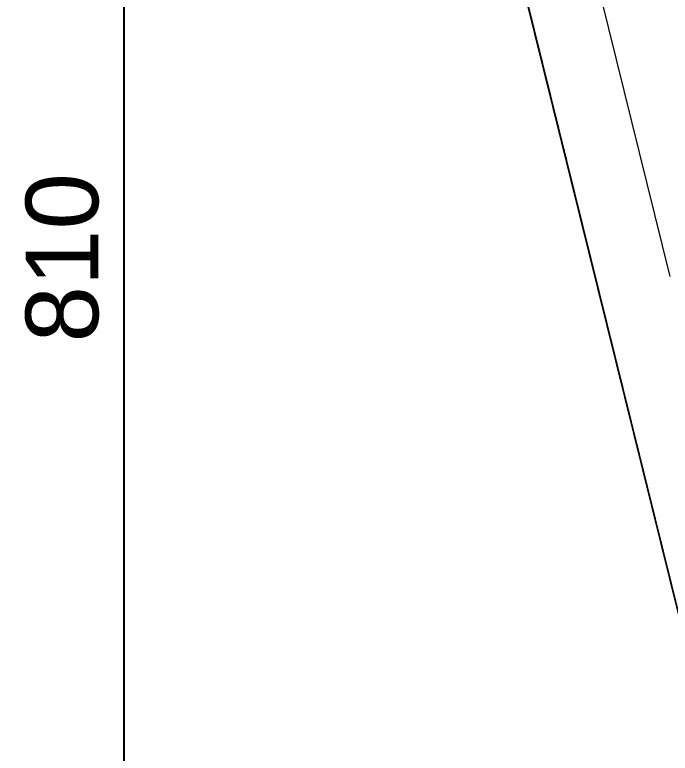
# Model space of a CAD drawing. Header units: millimetres. Extents: x -779 to 3049, y 55 to 2500.
# Drawn here: x 845.4 to 1116, y 1830.4 to 2135.1 of the extents above; entities that cross this region are included whole.
import ezdxf

# ---------------------------------------------------------------- set-up
doc = ezdxf.new("R2010")
doc.units = ezdxf.units.MM
doc.layers.add('ZANO_R', color=7, linetype='Continuous', lineweight=0)
doc.layers.add('ZANO_W', color=1, linetype='Continuous', lineweight=0)
doc.styles.add('Arial', font='arial.ttf')
doc.styles.get("Standard").update_dxf_attribs({"font": 'ARIALUNI.TTF'})
doc.dimstyles.new('pl i ang', dxfattribs={"dimtxt": 50, "dimasz": 50, "dimexe": 1.25, "dimexo": 0.625, "dimgap": 10, "dimtad": 1, "dimtoh": 1, "dimtxsty": 'Standard', "dimcen": 2.5, "dimclrd": 1, "dimclre": 1, "dimclrt": 1, "dimadec": 0, "dimazin": 0, "dimtfac": 1, "dimtmove": 0, "dimatfit": 3, "dimfxl": 1, "dimarcsym": 1})

# ---------------------------------------------------------------- blocks, each defined once
blk = doc.blocks.new('*D387')
at = {"layer": 'ZANO_W', "color": 1, "lineweight": -2}
for p, q in [((980.27, 2439.89), (880.41, 2439.89)), ((890.41, 2409.89), (890.41, 1659.76)), ((964.36, 1629.76), (880.41, 1629.76))]:
    blk.add_line(p, q, dxfattribs=at)
at = {"layer": 'ZANO_W', "color": 1}
for points in [[(895.41, 2409.89), (885.41, 2409.89), (890.41, 2439.89)], [(885.41, 1659.76), (895.41, 1659.76), (890.41, 1629.76)]]:
    blk.add_solid(points, dxfattribs=at)
at = {"layer": 'ZANO_W', "color": 1, "insert": (865.09, 2034.83), "char_height": 30, "attachment_point": 5, "rotation": 90, "style": 'Arial'}
blk.add_mtext('810', dxfattribs=at)
blk = doc.blocks.new('*D388')
at = {"layer": 'ZANO_W', "color": 1, "lineweight": -2}
for p, q in [((1098.91, 2242.71), (1098.91, 2159.05)), ((1542.08, 2012.95), (1542.08, 2179.05)), ((1128.91, 2169.05), (1512.08, 2169.05))]:
    blk.add_line(p, q, dxfattribs=at)
at = {"layer": 'ZANO_W', "color": 1}
for points in [[(1128.91, 2174.05), (1128.91, 2164.05), (1098.91, 2169.05)], [(1512.08, 2164.05), (1512.08, 2174.05), (1542.08, 2169.05)]]:
    blk.add_solid(points, dxfattribs=at)
at = {"layer": 'ZANO_W', "color": 1, "insert": (1320.49, 2194.37), "char_height": 30, "attachment_point": 5, "style": 'Arial'}
blk.add_mtext('443', dxfattribs=at)

msp = doc.modelspace()

# ---------------------------------------------------------------- linework, layer by layer
at = {"layer": 'ZANO_R'}
for p, q in [((1126.63, 1858.61), (1026.46, 2263.48)), ((1125.57, 1863.76), (1026.68, 2263.45)), ((1116.05, 2027.14), (1062.15, 2245))]:
    msp.add_line(p, q, dxfattribs=at)

# ---------------------------------------------------------------- dimensions: what is measured, and where the dimension line sits
at = {"layer": 'ZANO_W'}
dim = msp.add_linear_dim(base=(890.41, 1629.76), p1=(990.27, 2439.89), p2=(974.36, 1629.76), angle=90, dimstyle='pl i ang', override={"dimtxt": 30, "dimasz": 30, "dimexe": 10, "dimexo": 10, "dimtoh": 0, "dimdec": 0, "dimtxsty": 'Arial', "dimtdec": 0, "dimtmove": 1}, dxfattribs=at)
dim.commit()
dim.dimension.update_dxf_attribs({"geometry": '*D387', "text_midpoint": (865.09, 2034.83)})
dim = msp.add_linear_dim(base=(1542.08, 2169.05), p1=(1098.91, 2252.71), p2=(1542.08, 2002.95), dimstyle='pl i ang', override={"dimtxt": 30, "dimasz": 30, "dimexe": 10, "dimexo": 10, "dimtoh": 0, "dimdec": 0, "dimtxsty": 'Arial', "dimtdec": 0, "dimtmove": 1}, dxfattribs=at)
dim.commit()
dim.dimension.update_dxf_attribs({"geometry": '*D388', "text_midpoint": (1320.49, 2194.37)})

doc.saveas('drawing.dxf')
